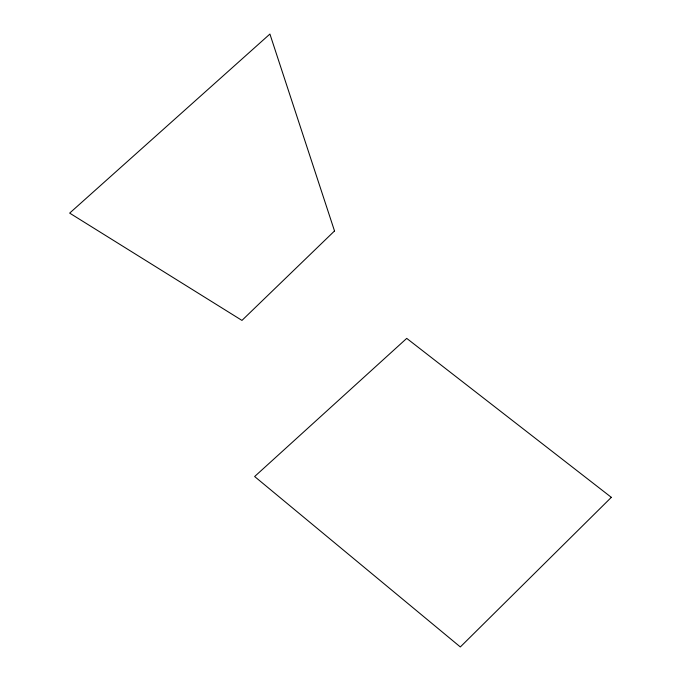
<?xml version="1.0" encoding="UTF-8"?>
<svg xmlns="http://www.w3.org/2000/svg" width="681" height="681" viewBox="0 0 681 681"><rect width="100%" height="100%" fill="white"/><g stroke="black" fill="none" stroke-linecap="round" stroke-linejoin="round"><path stroke-width="1.02" d="M611.334 497.343L460.33 646.95L254.634 476.53L406.727 338.38L611.334 497.343M334.516 230.961L241.959 320.41L69.666 213.11L269.914 34.05L334.516 230.961"/></g></svg>
